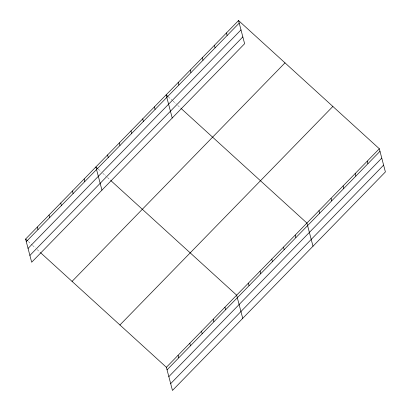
<?xml version="1.0" encoding="UTF-8"?>
<svg xmlns="http://www.w3.org/2000/svg" width="411" height="411" viewBox="0 0 411 411"><rect width="100%" height="100%" fill="white"/><g stroke="black" fill="none" stroke-linecap="round" stroke-linejoin="round"><path stroke-width="0.31" stroke-dasharray="2.06 1.54" d="M168.464 96.96L172.646 100.772M173.108 101.193L176.36 104.158M177.752 105.427L180.542 107.965M98.193 169.075L100.983 171.613M102.842 173.303L106.095 176.268M107.487 177.537L110.271 180.075M28.39 241.611L32.109 244.992M32.572 245.418L35.361 247.956M37.216 249.647L40.006 252.184"/><path stroke-width="0.62" d="M238.539 20.55L244.617 43.71L31.678 262.233L25.605 239.068L238.539 20.55L379.322 148.767L385.395 171.932L172.461 390.45L166.383 367.29L40.468 252.611M26.273 241.617L239.207 23.098M28.056 248.419L240.99 29.9M29.895 255.431L242.829 36.908M72.064 281.381L284.998 62.862M119.925 324.978L332.864 106.454M166.383 367.29L379.322 148.767M167.051 369.833L379.99 151.315M168.839 376.64L381.773 158.117M170.678 383.648L383.612 165.124M167.996 96.539L166.142 94.849L172.219 118.008M181.004 108.386L306.925 223.065L312.997 246.225M97.731 168.649L95.871 166.958L101.949 190.118M110.739 180.501L236.654 295.175L242.731 318.34M25.605 239.068L27.46 240.764M367.254 161.148L367.922 163.696M355.186 173.534L355.854 176.083M343.123 185.916L343.791 188.464M331.055 198.297L331.723 200.845M318.987 210.684L319.655 213.227M295.211 235.082L295.879 237.63M283.498 247.103L284.165 249.647M226.471 32.931L227.139 35.48M271.789 259.12L272.457 261.668M214.403 45.318L215.076 47.861M260.076 271.137L260.744 273.685M202.34 57.699L203.008 60.247M248.367 283.158L249.035 285.707M190.272 70.081L190.94 72.629M178.204 82.462L178.877 85.01M224.94 307.197L225.608 309.74M213.232 319.213L213.9 321.762M154.428 106.865L155.096 109.413M201.518 331.23L202.186 333.778M142.72 118.882L143.388 121.43M189.81 343.252L190.478 345.8M131.006 130.904L131.674 133.452M178.097 355.268L178.764 357.817M119.293 142.92L119.961 145.468M107.584 154.942L108.252 157.485M84.163 178.975L84.83 181.523M72.449 190.997L73.117 193.545M60.736 203.013L61.403 205.562M49.027 215.035L49.695 217.578M37.314 227.052L37.982 229.6"/></g></svg>
